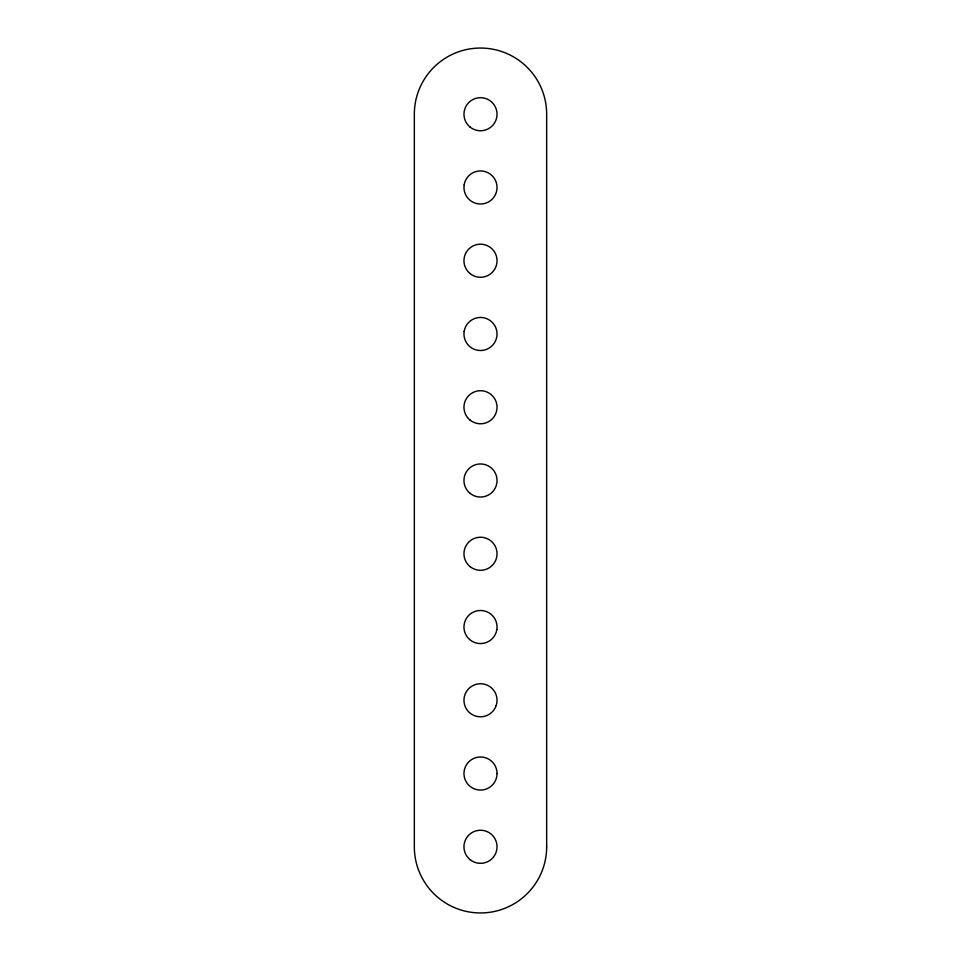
<?xml version="1.0" encoding="UTF-8"?>
<svg xmlns="http://www.w3.org/2000/svg" width="961" height="961" viewBox="0 0 961 961"><rect width="100%" height="100%" fill="white"/><g stroke="black" fill="none" stroke-linecap="round" stroke-linejoin="round"><path stroke-width="1.44" d="M464.163 184.884L463.959 187.479A16.541 16.541 0 0 0 480.5 204.02A16.541 16.541 0 0 0 497.041 187.479L496.837 184.884A16.541 16.541 0 0 0 464.163 184.884M464.163 331.401L463.959 333.984A16.541 16.541 0 0 0 480.5 350.525A16.541 16.541 0 0 0 497.041 333.984L496.837 331.401A16.541 16.541 0 0 0 464.163 331.401M497.041 773.521L496.837 776.116A16.541 16.541 0 0 1 464.163 776.116L463.959 773.521A16.541 16.541 0 0 1 480.5 756.98A16.541 16.541 0 0 1 497.041 773.521M496.837 629.599L496.236 632.122A16.541 16.541 0 0 1 464.163 629.599L463.959 627.016A16.541 16.541 0 0 1 477.917 610.679L480.5 610.475A16.541 16.541 0 0 1 496.837 629.599M496.236 705.386L495.239 707.777A16.541 16.541 0 0 1 480.5 716.81L477.917 716.606A16.541 16.541 0 0 1 465.761 692.761L467.118 690.551A16.541 16.541 0 0 1 477.917 683.932L480.5 683.727A16.541 16.541 0 0 1 496.236 705.386M546.665 846.785L546.665 114.215A66.165 66.165 0 0 0 480.5 48.05A66.165 66.165 0 0 0 414.335 114.215L414.335 846.785A66.165 66.165 0 0 0 480.5 912.95A66.165 66.165 0 0 0 546.665 846.785M470.085 566.618A16.541 16.541 0 0 0 496.837 556.347A16.541 16.541 0 0 0 474.578 538.316A16.541 16.541 0 0 0 470.085 566.618M470.085 493.353A16.541 16.541 0 0 0 496.837 483.083A16.541 16.541 0 0 0 474.578 465.052A16.541 16.541 0 0 0 470.085 493.353M470.085 420.101A16.541 16.541 0 0 0 496.837 409.83A16.541 16.541 0 0 0 474.578 391.8A16.541 16.541 0 0 0 470.085 420.101M470.085 859.639A16.541 16.541 0 0 0 496.837 849.368A16.541 16.541 0 0 0 474.578 831.337A16.541 16.541 0 0 0 470.085 859.639M470.085 127.068A16.541 16.541 0 0 0 496.837 116.81A16.541 16.541 0 0 0 474.578 98.779A16.541 16.541 0 0 0 470.085 127.068M470.085 273.585A16.541 16.541 0 0 0 496.837 263.314A16.541 16.541 0 0 0 474.578 245.283A16.541 16.541 0 0 0 470.085 273.585"/></g></svg>
